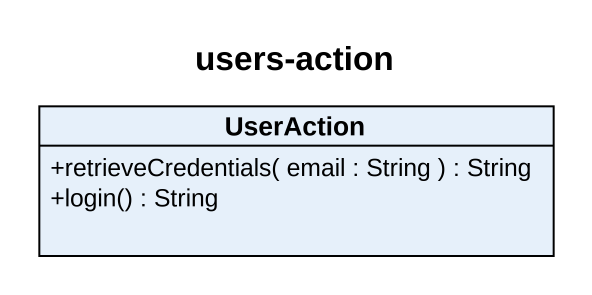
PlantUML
@startuml
title users-action
hide circle
hide empty members
skinparam classAttributeIconSize 0
class UserAction {
  +retrieveCredentials( email : String ) : String
  +login() : String
}
@enduml
